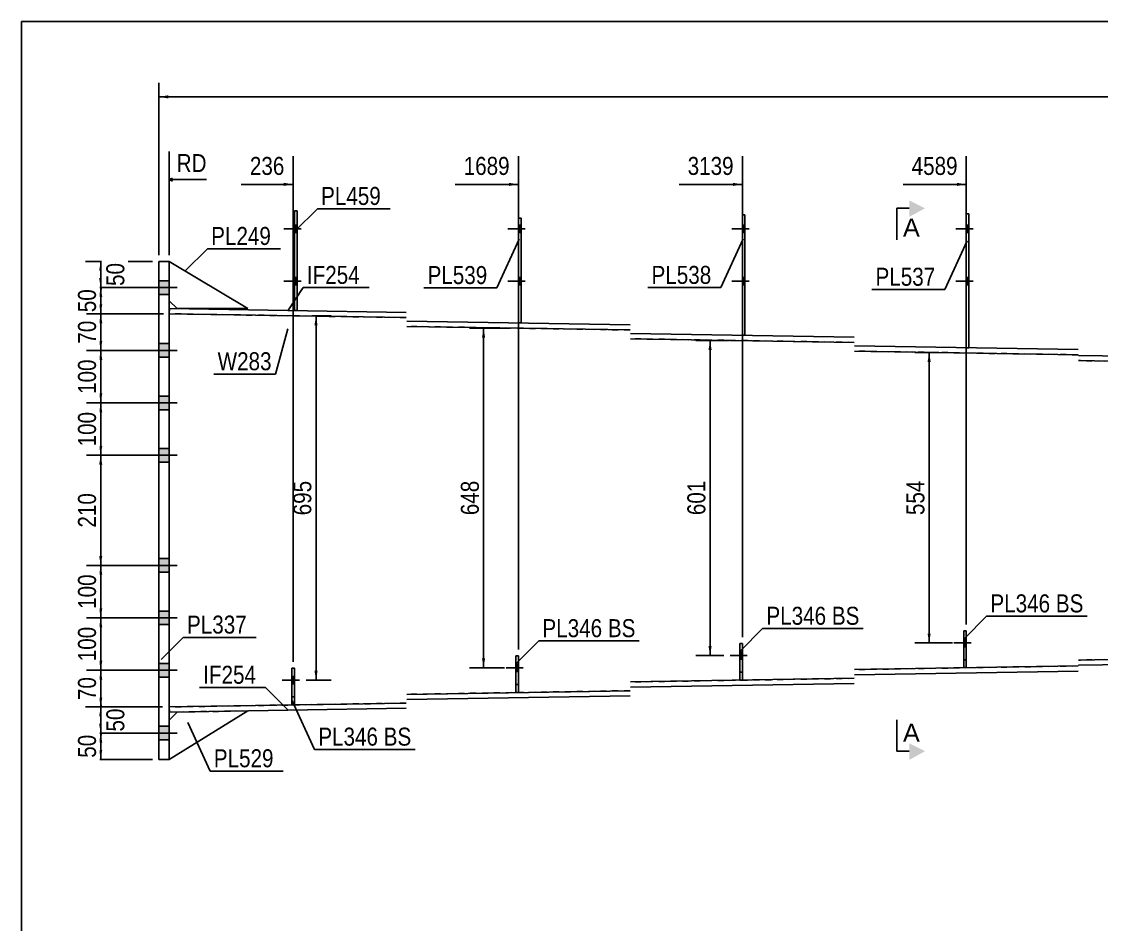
# Model space of a CAD drawing. Header units: millimetres. Extents: x -276 to 137, y -175 to 112.
# Drawn here: x -273.1 to -101.4, y -31.1 to 112.4 of the extents above; entities that cross this region are included whole.
import ezdxf

# ---------------------------------------------------------------- set-up
doc = ezdxf.new("R2010")
doc.units = ezdxf.units.MM
doc.linetypes.add('DXK_LINE_DOT1', pattern=[1.8814, 0.9407, -0.9407])
doc.linetypes.add('DXK_LINE_DOT2', pattern=[3.9198, 1.9599, -1.9599])
doc.styles.add('Arial', font='ARIAL.TTF', dxfattribs={"height": 0.2})
doc.styles.add('Arial Narrow', font='ARIALN.TTF', dxfattribs={"height": 0.2})

# ---------------------------------------------------------------- blocks, each defined once
blk = doc.blocks.new('Unknown-622170523-1210')
at = {"color": 5, "linetype": 'Continuous'}
for p, q in [((136.94, 112.43), (-273.06, 112.43)), ((-273.06, 112.43), (-273.06, -174.57))]:
    blk.add_line(p, q, dxfattribs=at)
blk = doc.blocks.new('Bolt-622170523-15093 - 1453')
at = {"color": 3, "linetype": 'DXK_LINE_DOT2'}
for p, q in [((-228.91, 7.74), (-231.66, 7.74)), ((-229.7, 8.33), (-230.11, 8.33)), ((-229.7, 7.16), (-230.11, 7.16))]:
    blk.add_line(p, q, dxfattribs=at)
blk = doc.blocks.new('Part-622170523-9414 - 1453')
at = {"color": 2, "linetype": 'Continuous'}
for p, q in [((-88.38, 11.2), (-105.05, 10.93)), ((-88.37, 10.37), (-105.05, 10.1)), ((-88.37, 10.37), (-88.38, 11.2)), ((-105.15, 10), (-140.65, 9.42)), ((-105.15, 9.16), (-140.65, 8.59)), ((-140.75, 8.03), (-176.25, 7.45)), ((-140.75, 7.2), (-176.25, 6.62)), ((-176.35, 6.06), (-211.85, 5.48)), ((-176.35, 5.23), (-211.85, 4.65)), ((-211.95, 4.09), (-249.58, 3.48)), ((-249.58, 3.48), (-249.57, 2.65)), ((-211.95, 3.26), (-249.57, 2.65))]:
    blk.add_line(p, q, dxfattribs=at)
blk = doc.blocks.new('Part-622170523-9454 - 1453')
at = {"color": 2, "linetype": 'Continuous'}
for p, q in [((-229.7, 82.33), (-229.7, 66.5)), ((-229.28, 82.33), (-229.7, 82.33)), ((-229.28, 82.33), (-229.28, 66.5)), ((-229.7, 66.5), (-229.28, 66.5))]:
    blk.add_line(p, q, dxfattribs=at)
blk = doc.blocks.new('Bolt-622170523-15087 - 1453')
at = {"color": 3, "linetype": 'DXK_LINE_DOT2'}
for p, q in [((-122.9, 14.23), (-123.31, 14.23)), ((-122.11, 13.65), (-124.86, 13.65)), ((-122.9, 13.06), (-123.31, 13.06))]:
    blk.add_line(p, q, dxfattribs=at)
blk = doc.blocks.new('Part-622170523-9420 - 1453')
at = {"color": 2, "linetype": 'Continuous'}
for p, q in [((-251.25, 74.31), (-249.58, 74.31)), ((-251.25, 74.31), (-251.25, -4.85)), ((-249.58, 74.31), (-249.58, -4.85)), ((-249.58, -4.85), (-251.25, -4.85))]:
    blk.add_line(p, q, dxfattribs=at)
blk = doc.blocks.new('Part-622170523-9423 - 1453')
at = {"color": 2, "linetype": 'Continuous'}
for p, q in [((-249.58, 74.31), (-237.08, 66.81)), ((-248.33, 66.81), (-249.58, 68.06)), ((-237.08, 66.81), (-248.33, 66.81))]:
    blk.add_line(p, q, dxfattribs=at)
at = {"color": 7, "linetype": 'DXK_LINE_DOT1'}
blk.add_line((-249.58, 68.06), (-249.58, 74.31), dxfattribs=at)
blk = doc.blocks.new('Part-622170523-9425 - 1453')
at = {"color": 2, "linetype": 'Continuous'}
for p, q in [((-237.08, 2.85), (-249.58, -4.85)), ((-249.58, 1.4), (-248.33, 2.67))]:
    blk.add_line(p, q, dxfattribs=at)
at = {"color": 7, "linetype": 'DXK_LINE_DOT1'}
for p, q in [((-248.33, 2.67), (-237.08, 2.85)), ((-249.58, -4.85), (-249.58, 1.4))]:
    blk.add_line(p, q, dxfattribs=at)
blk = doc.blocks.new('Part-622170523-9482 - 1453')
at = {"color": 7, "linetype": 'DXK_LINE_DOT1'}
for p, q in [((-211.95, 65.37), (-249.58, 65.98)), ((-249.58, 65.98), (-249.58, 3.48)), ((-176.35, 63.4), (-211.85, 63.98)), ((-140.75, 61.43), (-176.25, 62.01)), ((-105.15, 59.46), (-140.65, 60.04)), ((-63.38, 57.85), (-105.05, 58.53)), ((-63.38, 11.61), (-105.05, 10.93)), ((-105.15, 10), (-140.65, 9.42)), ((-140.75, 8.03), (-176.25, 7.45)), ((-176.35, 6.06), (-211.85, 5.48)), ((-211.95, 4.09), (-249.58, 3.48))]:
    blk.add_line(p, q, dxfattribs=at)
blk = doc.blocks.new('Part-622170523-9433 - 1453')
at = {"color": 2, "linetype": 'Continuous'}
for p, q in [((-122.48, 81.84), (-122.9, 81.84)), ((-122.9, 81.84), (-122.9, 60.59)), ((-122.48, 60.59), (-122.48, 81.84)), ((-122.9, 60.59), (-122.48, 60.59))]:
    blk.add_line(p, q, dxfattribs=at)
blk = doc.blocks.new('Bolt-622170523-15102 - 1453')
at = {"linetype": 'Continuous'}
blk.add_hatch(color=3, dxfattribs=at).paths.add_polyline_path([(-194.1, 9.13), (-194.1, 10.29), (-194.51, 10.29), (-194.51, 9.13)])
at = {"color": 3, "linetype": 'Continuous'}
for p, q in [((-193.31, 9.71), (-196.06, 9.71)), ((-194.1, 10.29), (-194.51, 10.29)), ((-194.1, 9.13), (-194.51, 9.13))]:
    blk.add_line(p, q, dxfattribs=at)
blk = doc.blocks.new('Part-622170523-15038 - 1453')
at = {"color": 2, "linetype": 'Continuous'}
for p, q in [((-123.31, 9.73), (-123.31, 15.56)), ((-123.31, 15.56), (-122.9, 15.56)), ((-122.9, 15.56), (-122.9, 9.73)), ((-122.9, 9.73), (-123.31, 9.73))]:
    blk.add_line(p, q, dxfattribs=at)
blk = doc.blocks.new('Part-622170523-9440 - 1453')
at = {"color": 2, "linetype": 'Continuous'}
for p, q in [((-158.08, 81.73), (-158.5, 81.73)), ((-158.5, 81.73), (-158.5, 62.56)), ((-158.08, 62.56), (-158.08, 81.73)), ((-158.5, 62.56), (-158.08, 62.56))]:
    blk.add_line(p, q, dxfattribs=at)
blk = doc.blocks.new('Part-622170523-15053 - 1453')
at = {"color": 7, "linetype": 'DXK_LINE_DOT1'}
for p, q in [((-158.91, 7.76), (-158.91, 13.59)), ((-158.91, 13.59), (-158.5, 13.59)), ((-158.5, 13.59), (-158.5, 7.76)), ((-158.91, 9.01), (-158.5, 9.01)), ((-158.5, 7.76), (-158.91, 7.76))]:
    blk.add_line(p, q, dxfattribs=at)
blk = doc.blocks.new('Part-622170523-9447 - 1453')
at = {"color": 2, "linetype": 'Continuous'}
for p, q in [((-194.1, 81.2), (-194.1, 64.53)), ((-193.68, 81.2), (-194.1, 81.2)), ((-193.68, 81.2), (-193.68, 64.53)), ((-194.1, 64.53), (-193.68, 64.53))]:
    blk.add_line(p, q, dxfattribs=at)
blk = doc.blocks.new('Bolt-622170523-15066 - 1453')
at = {"linetype": 'Continuous'}
for points in [[(-122.48, 78.9), (-122.48, 80.06), (-122.9, 80.06), (-122.9, 78.9)], [(-122.48, 78.9), (-122.48, 80.06), (-122.9, 80.06), (-122.9, 78.9)], [(-122.48, 70.56), (-122.48, 71.73), (-122.9, 71.73), (-122.9, 70.56)], [(-122.48, 70.56), (-122.48, 71.73), (-122.9, 71.73), (-122.9, 70.56)]]:
    blk.add_hatch(color=3, dxfattribs=at).paths.add_polyline_path(points)
at = {"color": 3, "linetype": 'Continuous'}
for p, q in [((-121.81, 79.48), (-124.56, 79.48)), ((-121.81, 79.48), (-124.56, 79.48)), ((-122.48, 80.06), (-122.9, 80.06)), ((-122.48, 80.06), (-122.9, 80.06)), ((-122.48, 78.9), (-122.9, 78.9)), ((-122.48, 78.9), (-122.9, 78.9)), ((-121.81, 71.15), (-124.56, 71.15)), ((-121.81, 71.15), (-124.56, 71.15)), ((-122.48, 71.73), (-122.9, 71.73)), ((-122.48, 71.73), (-122.9, 71.73)), ((-122.48, 70.56), (-122.9, 70.56)), ((-122.48, 70.56), (-122.9, 70.56))]:
    blk.add_line(p, q, dxfattribs=at)
blk = doc.blocks.new('Bolt-622170523-9487 - 1453')
at = {"linetype": 'Continuous'}
for points in [[(-251.25, 71.23), (-251.25, 69.06), (-249.58, 69.06), (-249.58, 71.23)], [(-251.25, 71.23), (-251.25, 69.06), (-249.58, 69.06), (-249.58, 71.23)], [(-251.25, 61.23), (-251.25, 59.06), (-249.58, 59.06), (-249.58, 61.23)], [(-251.25, 61.23), (-251.25, 59.06), (-249.58, 59.06), (-249.58, 61.23)], [(-251.25, 52.9), (-251.25, 50.73), (-249.58, 50.73), (-249.58, 52.9)], [(-251.25, 52.9), (-251.25, 50.73), (-249.58, 50.73), (-249.58, 52.9)], [(-251.25, 44.56), (-251.25, 42.4), (-249.58, 42.4), (-249.58, 44.56)], [(-251.25, 44.56), (-251.25, 42.4), (-249.58, 42.4), (-249.58, 44.56)], [(-251.25, 27.06), (-251.25, 24.9), (-249.58, 24.9), (-249.58, 27.06)], [(-251.25, 27.06), (-251.25, 24.9), (-249.58, 24.9), (-249.58, 27.06)], [(-251.25, 18.73), (-251.25, 16.56), (-249.58, 16.56), (-249.58, 18.73)], [(-251.25, 18.73), (-251.25, 16.56), (-249.58, 16.56), (-249.58, 18.73)], [(-251.25, 10.4), (-251.25, 8.23), (-249.58, 8.23), (-249.58, 10.4)], [(-251.25, 10.4), (-251.25, 8.23), (-249.58, 8.23), (-249.58, 10.4)], [(-251.25, 0.4), (-251.25, -1.77), (-249.58, -1.77), (-249.58, 0.4)], [(-251.25, 0.4), (-251.25, -1.77), (-249.58, -1.77), (-249.58, 0.4)]]:
    blk.add_hatch(color=3, dxfattribs=at).paths.add_polyline_path(points)
at = {"color": 3, "linetype": 'Continuous'}
for p, q in [((-249.58, 71.23), (-251.25, 71.23)), ((-249.58, 71.23), (-251.25, 71.23)), ((-248.33, 70.15), (-255.83, 70.15)), ((-248.33, 70.15), (-255.83, 70.15)), ((-249.58, 69.06), (-251.25, 69.06)), ((-249.58, 69.06), (-251.25, 69.06)), ((-248.33, 60.15), (-255.83, 60.15)), ((-248.33, 60.15), (-255.83, 60.15)), ((-249.58, 61.23), (-251.25, 61.23)), ((-249.58, 61.23), (-251.25, 61.23)), ((-249.58, 59.06), (-251.25, 59.06)), ((-249.58, 59.06), (-251.25, 59.06)), ((-248.33, 51.81), (-255.83, 51.81)), ((-248.33, 51.81), (-255.83, 51.81)), ((-249.58, 52.9), (-251.25, 52.9)), ((-249.58, 52.9), (-251.25, 52.9)), ((-249.58, 50.73), (-251.25, 50.73)), ((-249.58, 50.73), (-251.25, 50.73)), ((-248.33, 43.48), (-255.83, 43.48)), ((-248.33, 43.48), (-255.83, 43.48)), ((-249.58, 44.56), (-251.25, 44.56)), ((-249.58, 44.56), (-251.25, 44.56)), ((-249.58, 42.4), (-251.25, 42.4)), ((-249.58, 42.4), (-251.25, 42.4)), ((-248.33, 25.98), (-255.83, 25.98)), ((-248.33, 25.98), (-255.83, 25.98)), ((-249.58, 27.06), (-251.25, 27.06)), ((-249.58, 27.06), (-251.25, 27.06)), ((-249.58, 24.9), (-251.25, 24.9)), ((-249.58, 24.9), (-251.25, 24.9)), ((-248.33, 17.65), (-255.83, 17.65)), ((-248.33, 17.65), (-255.83, 17.65)), ((-249.58, 18.73), (-251.25, 18.73)), ((-249.58, 18.73), (-251.25, 18.73)), ((-249.58, 16.56), (-251.25, 16.56)), ((-249.58, 16.56), (-251.25, 16.56)), ((-249.58, 10.4), (-251.25, 10.4)), ((-249.58, 10.4), (-251.25, 10.4)), ((-248.33, 9.31), (-255.83, 9.31)), ((-248.33, 9.31), (-255.83, 9.31)), ((-249.58, 8.23), (-251.25, 8.23)), ((-249.58, 8.23), (-251.25, 8.23)), ((-249.58, 0.4), (-251.25, 0.4)), ((-249.58, 0.4), (-251.25, 0.4)), ((-248.33, -0.69), (-255.83, -0.69)), ((-248.33, -0.69), (-255.83, -0.69)), ((-249.58, -1.77), (-251.25, -1.77)), ((-249.58, -1.77), (-251.25, -1.77))]:
    blk.add_line(p, q, dxfattribs=at)
blk = doc.blocks.new('Part-622170523-15047 - 1453')
at = {"color": 7, "linetype": 'DXK_LINE_DOT1'}
for p, q in [((-194.51, 5.79), (-194.51, 11.63)), ((-194.51, 11.63), (-194.1, 11.63)), ((-194.1, 11.63), (-194.1, 5.79)), ((-194.51, 7.04), (-194.1, 7.04)), ((-194.1, 5.79), (-194.51, 5.79))]:
    blk.add_line(p, q, dxfattribs=at)
blk = doc.blocks.new('Bolt-622170523-9510 - 1453')
at = {"linetype": 'Continuous'}
for points in [[(-193.68, 78.9), (-193.68, 80.06), (-194.1, 80.06), (-194.1, 78.9)], [(-193.68, 78.9), (-193.68, 80.06), (-194.1, 80.06), (-194.1, 78.9)], [(-193.68, 70.56), (-193.68, 71.73), (-194.1, 71.73), (-194.1, 70.56)], [(-193.68, 70.56), (-193.68, 71.73), (-194.1, 71.73), (-194.1, 70.56)]]:
    blk.add_hatch(color=3, dxfattribs=at).paths.add_polyline_path(points)
at = {"color": 3, "linetype": 'Continuous'}
for p, q in [((-193.01, 79.48), (-195.76, 79.48)), ((-193.01, 79.48), (-195.76, 79.48)), ((-193.68, 80.06), (-194.1, 80.06)), ((-193.68, 80.06), (-194.1, 80.06)), ((-193.68, 78.9), (-194.1, 78.9)), ((-193.68, 78.9), (-194.1, 78.9)), ((-193.01, 71.15), (-195.76, 71.15)), ((-193.01, 71.15), (-195.76, 71.15)), ((-193.68, 71.73), (-194.1, 71.73)), ((-193.68, 71.73), (-194.1, 71.73)), ((-193.68, 70.56), (-194.1, 70.56)), ((-193.68, 70.56), (-194.1, 70.56))]:
    blk.add_line(p, q, dxfattribs=at)
blk = doc.blocks.new('Bolt-622170523-9517 - 1453')
at = {"linetype": 'Continuous'}
for points in [[(-229.28, 78.9), (-229.28, 80.06), (-229.7, 80.06), (-229.7, 78.9)], [(-229.28, 78.9), (-229.28, 80.06), (-229.7, 80.06), (-229.7, 78.9)], [(-229.28, 70.56), (-229.28, 71.73), (-229.7, 71.73), (-229.7, 70.56)], [(-229.28, 70.56), (-229.28, 71.73), (-229.7, 71.73), (-229.7, 70.56)]]:
    blk.add_hatch(color=3, dxfattribs=at).paths.add_polyline_path(points)
at = {"color": 3, "linetype": 'Continuous'}
for p, q in [((-228.61, 79.48), (-231.36, 79.48)), ((-228.61, 79.48), (-231.36, 79.48)), ((-229.28, 80.06), (-229.7, 80.06)), ((-229.28, 80.06), (-229.7, 80.06)), ((-229.28, 78.9), (-229.7, 78.9)), ((-229.28, 78.9), (-229.7, 78.9)), ((-228.61, 71.15), (-231.36, 71.15)), ((-228.61, 71.15), (-231.36, 71.15)), ((-229.28, 71.73), (-229.7, 71.73)), ((-229.28, 71.73), (-229.7, 71.73)), ((-229.28, 70.56), (-229.7, 70.56)), ((-229.28, 70.56), (-229.7, 70.56))]:
    blk.add_line(p, q, dxfattribs=at)
blk = doc.blocks.new('Bolt-622170523-15096 - 1453')
at = {"linetype": 'Continuous'}
blk.add_hatch(color=3, dxfattribs=at).paths.add_polyline_path([(-229.7, 7.16), (-229.7, 8.33), (-230.11, 8.33), (-230.11, 7.16)])
at = {"color": 3, "linetype": 'Continuous'}
for p, q in [((-228.91, 7.74), (-231.66, 7.74)), ((-229.7, 8.33), (-230.11, 8.33)), ((-229.7, 7.16), (-230.11, 7.16))]:
    blk.add_line(p, q, dxfattribs=at)
blk = doc.blocks.new('Part-622170523-15014 - 1453')
at = {"color": 2, "linetype": 'Continuous'}
for p, q in [((-249.57, 66.81), (-249.58, 65.98)), ((-211.95, 65.37), (-249.58, 65.98)), ((-211.95, 66.2), (-249.57, 66.81)), ((-176.35, 64.23), (-211.85, 64.81)), ((-176.35, 63.4), (-211.85, 63.98)), ((-140.75, 62.26), (-176.25, 62.84)), ((-140.75, 61.43), (-176.25, 62.01)), ((-105.15, 60.3), (-140.65, 60.87)), ((-105.15, 59.46), (-140.65, 60.04)), ((-88.37, 59.09), (-105.05, 59.36)), ((-88.38, 58.26), (-105.05, 58.53)), ((-88.38, 58.26), (-88.37, 59.09))]:
    blk.add_line(p, q, dxfattribs=at)
blk = doc.blocks.new('Bolt-622170523-15090 - 1453')
at = {"linetype": 'Continuous'}
blk.add_hatch(color=3, dxfattribs=at).paths.add_polyline_path([(-122.9, 13.06), (-122.9, 14.23), (-123.31, 14.23), (-123.31, 13.06)])
at = {"color": 3, "linetype": 'Continuous'}
for p, q in [((-122.9, 14.23), (-123.31, 14.23)), ((-122.11, 13.65), (-124.86, 13.65)), ((-122.9, 13.06), (-123.31, 13.06))]:
    blk.add_line(p, q, dxfattribs=at)
blk = doc.blocks.new('Bolt-622170523-15099 - 1453')
at = {"color": 3, "linetype": 'DXK_LINE_DOT2'}
for p, q in [((-193.31, 9.71), (-196.06, 9.71)), ((-194.1, 10.29), (-194.51, 10.29)), ((-194.1, 9.13), (-194.51, 9.13))]:
    blk.add_line(p, q, dxfattribs=at)
blk = doc.blocks.new('Part-622170523-15035 - 1453')
at = {"color": 7, "linetype": 'DXK_LINE_DOT1'}
for p, q in [((-123.31, 9.73), (-123.31, 15.56)), ((-123.31, 15.56), (-122.9, 15.56)), ((-122.9, 15.56), (-122.9, 9.73)), ((-123.31, 10.98), (-122.9, 10.98)), ((-122.9, 9.73), (-123.31, 9.73))]:
    blk.add_line(p, q, dxfattribs=at)
blk = doc.blocks.new('Part-622170523-15041 - 1453')
at = {"color": 7, "linetype": 'DXK_LINE_DOT1'}
for p, q in [((-230.11, 3.83), (-230.11, 9.66)), ((-230.11, 9.66), (-229.7, 9.66)), ((-229.7, 9.66), (-229.7, 3.83)), ((-230.11, 5.08), (-229.7, 5.08)), ((-229.7, 3.83), (-230.11, 3.83))]:
    blk.add_line(p, q, dxfattribs=at)
blk = doc.blocks.new('Part-622170523-15044 - 1453')
at = {"color": 2, "linetype": 'Continuous'}
for p, q in [((-230.11, 3.83), (-230.11, 9.66)), ((-230.11, 9.66), (-229.7, 9.66)), ((-229.7, 9.66), (-229.7, 3.83)), ((-229.7, 3.83), (-230.11, 3.83))]:
    blk.add_line(p, q, dxfattribs=at)
blk = doc.blocks.new('Part-622170523-15050 - 1453')
at = {"color": 2, "linetype": 'Continuous'}
for p, q in [((-194.51, 5.79), (-194.51, 11.63)), ((-194.51, 11.63), (-194.1, 11.63)), ((-194.1, 11.63), (-194.1, 5.79)), ((-194.1, 5.79), (-194.51, 5.79))]:
    blk.add_line(p, q, dxfattribs=at)
blk = doc.blocks.new('Part-622170523-15056 - 1453')
at = {"color": 2, "linetype": 'Continuous'}
for p, q in [((-158.91, 7.76), (-158.91, 13.59)), ((-158.91, 13.59), (-158.5, 13.59)), ((-158.5, 13.59), (-158.5, 7.76)), ((-158.5, 7.76), (-158.91, 7.76))]:
    blk.add_line(p, q, dxfattribs=at)
blk = doc.blocks.new('Bolt-622170523-15067 - 1453')
at = {"linetype": 'Continuous'}
for points in [[(-158.08, 78.9), (-158.08, 80.06), (-158.5, 80.06), (-158.5, 78.9)], [(-158.08, 78.9), (-158.08, 80.06), (-158.5, 80.06), (-158.5, 78.9)], [(-158.08, 70.56), (-158.08, 71.73), (-158.5, 71.73), (-158.5, 70.56)], [(-158.08, 70.56), (-158.08, 71.73), (-158.5, 71.73), (-158.5, 70.56)]]:
    blk.add_hatch(color=3, dxfattribs=at).paths.add_polyline_path(points)
at = {"color": 3, "linetype": 'Continuous'}
for p, q in [((-157.41, 79.48), (-160.16, 79.48)), ((-157.41, 79.48), (-160.16, 79.48)), ((-158.08, 80.06), (-158.5, 80.06)), ((-158.08, 80.06), (-158.5, 80.06)), ((-158.08, 78.9), (-158.5, 78.9)), ((-158.08, 78.9), (-158.5, 78.9)), ((-157.41, 71.15), (-160.16, 71.15)), ((-157.41, 71.15), (-160.16, 71.15)), ((-158.08, 71.73), (-158.5, 71.73)), ((-158.08, 71.73), (-158.5, 71.73)), ((-158.08, 70.56), (-158.5, 70.56)), ((-158.08, 70.56), (-158.5, 70.56))]:
    blk.add_line(p, q, dxfattribs=at)
blk = doc.blocks.new('Bolt-622170523-15105 - 1453')
at = {"color": 3, "linetype": 'DXK_LINE_DOT2'}
for p, q in [((-158.5, 12.26), (-158.91, 12.26)), ((-157.71, 11.68), (-160.46, 11.68)), ((-158.5, 11.09), (-158.91, 11.09))]:
    blk.add_line(p, q, dxfattribs=at)
blk = doc.blocks.new('Bolt-622170523-15108 - 1453')
at = {"linetype": 'Continuous'}
blk.add_hatch(color=3, dxfattribs=at).paths.add_polyline_path([(-158.5, 11.09), (-158.5, 12.26), (-158.91, 12.26), (-158.91, 11.09)])
at = {"color": 3, "linetype": 'Continuous'}
for p, q in [((-158.5, 12.26), (-158.91, 12.26)), ((-157.71, 11.68), (-160.46, 11.68)), ((-158.5, 11.09), (-158.91, 11.09))]:
    blk.add_line(p, q, dxfattribs=at)
blk = doc.blocks.new('StraightDimension-622170523-23502 - 1453')
at = {"linetype": 'Continuous'}
blk.add_hatch(color=7, dxfattribs=at).paths.add_polyline_path([(-124.4, 86.8), (-122.9, 86.55), (-124.4, 86.3)])
at = {"color": 7, "linetype": 'Continuous'}
for p, q in [((-122.9, 16.56), (-122.9, 91.05)), ((-132.96, 86.55), (-122.9, 86.55))]:
    blk.add_line(p, q, dxfattribs=at)
at = {"color": 0}
blk.add_wipeout([(-123.67, 87.45), (-123.67, 91.65), (-132.19, 91.65), (-132.19, 87.45)], dxfattribs=at)
at = {"color": 3, "style": 'Arial Narrow'}
blk.add_text('4589', height=2.863, dxfattribs=at).set_placement((-131.59, 88.05))
blk = doc.blocks.new('StraightDimension-622170523-20190 - 1453')
at = {"linetype": 'Continuous'}
for points in [[(-260.73, 1.98), (-260.48, 3.48), (-260.23, 1.98)], [(-260.23, 0.81), (-260.48, -0.69), (-260.73, 0.81)]]:
    blk.add_hatch(color=7, dxfattribs=at).paths.add_polyline_path(points)
at = {"color": 7, "linetype": 'Continuous'}
for p, q in [((-250.65, 3.48), (-262.88, 3.48)), ((-260.48, -0.69), (-260.48, 3.48)), ((-250.58, -0.69), (-262.88, -0.69))]:
    blk.add_line(p, q, dxfattribs=at)
at = {"color": 0}
blk.add_wipeout([(-256.13, 3.82), (-260.33, 3.82), (-260.33, -1.03), (-256.13, -1.03)], dxfattribs=at)
at = {"color": 3, "style": 'Arial Narrow'}
blk.add_text('50', height=2.863, rotation=90.0002, dxfattribs=at).set_placement((-256.73, -0.43))
blk = doc.blocks.new('StraightDimension-622170523-20324 - 1453')
at = {"linetype": 'Continuous'}
for points in [[(-129.06, 58.31), (-128.81, 59.81), (-128.56, 58.31)], [(-128.56, 15.15), (-128.81, 13.65), (-129.06, 15.15)]]:
    blk.add_hatch(color=7, dxfattribs=at).paths.add_polyline_path(points)
at = {"color": 7, "linetype": 'Continuous'}
for p, q in [((-127.26, 59.81), (-131.06, 59.81)), ((-128.81, 13.65), (-128.81, 59.81)), ((-125.09, 13.65), (-131.06, 13.65))]:
    blk.add_line(p, q, dxfattribs=at)
at = {"color": 0}
blk.add_wipeout([(-128.96, 40.07), (-133.16, 40.07), (-133.16, 33.38), (-128.96, 33.38)], dxfattribs=at)
at = {"color": 3, "style": 'Arial Narrow'}
blk.add_text('554', height=2.863, rotation=90.0002, dxfattribs=at).set_placement((-129.56, 33.98))
blk = doc.blocks.new('StraightDimension-622170523-20186 - 1453')
at = {"linetype": 'Continuous'}
for points in [[(-260.73, 41.98), (-260.48, 43.48), (-260.23, 41.98)], [(-260.23, 27.48), (-260.48, 25.98), (-260.73, 27.48)]]:
    blk.add_hatch(color=7, dxfattribs=at).paths.add_polyline_path(points)
at = {"color": 7, "linetype": 'Continuous'}
for p, q in [((-250.58, 43.48), (-262.73, 43.48)), ((-260.48, 25.98), (-260.48, 43.48)), ((-250.58, 25.98), (-262.73, 25.98))]:
    blk.add_line(p, q, dxfattribs=at)
at = {"color": 0}
blk.add_wipeout([(-260.63, 38.07), (-264.83, 38.07), (-264.83, 31.39), (-260.63, 31.39)], dxfattribs=at)
at = {"color": 3, "style": 'Arial Narrow'}
blk.add_text('210', height=2.863, rotation=90.0002, dxfattribs=at).set_placement((-261.23, 31.99))
blk = doc.blocks.new('StraightDimension-622170523-20310 - 1453')
at = {"linetype": 'Continuous'}
for points in [[(-199.88, 62.19), (-199.63, 63.69), (-199.38, 62.19)], [(-199.38, 11.21), (-199.63, 9.71), (-199.88, 11.21)]]:
    blk.add_hatch(color=7, dxfattribs=at).paths.add_polyline_path(points)
at = {"color": 7, "linetype": 'Continuous'}
for p, q in [((-195.41, 63.69), (-201.88, 63.69)), ((-199.63, 9.71), (-199.63, 63.69)), ((-196.29, 9.71), (-201.88, 9.71))]:
    blk.add_line(p, q, dxfattribs=at)
at = {"color": 0}
blk.add_wipeout([(-199.78, 40.04), (-203.98, 40.04), (-203.98, 33.36), (-199.78, 33.36)], dxfattribs=at)
at = {"color": 3, "style": 'Arial Narrow'}
blk.add_text('648', height=2.863, rotation=90.0002, dxfattribs=at).set_placement((-200.38, 33.96))
blk = doc.blocks.new('StraightDimension-622170523-20189 - 1453')
at = {"linetype": 'Continuous'}
for points in [[(-260.73, 7.81), (-260.48, 9.31), (-260.23, 7.81)], [(-260.23, 4.98), (-260.48, 3.48), (-260.73, 4.98)]]:
    blk.add_hatch(color=7, dxfattribs=at).paths.add_polyline_path(points)
at = {"color": 7, "linetype": 'Continuous'}
for p, q in [((-250.58, 9.31), (-262.73, 9.31)), ((-260.48, 3.48), (-260.48, 9.31)), ((-250.65, 3.48), (-262.73, 3.48))]:
    blk.add_line(p, q, dxfattribs=at)
at = {"color": 0}
blk.add_wipeout([(-260.63, 8.82), (-264.83, 8.82), (-264.83, 3.97), (-260.63, 3.97)], dxfattribs=at)
at = {"color": 3, "style": 'Arial Narrow'}
blk.add_text('70', height=2.863, rotation=90.0002, dxfattribs=at).set_placement((-261.23, 4.57))
blk = doc.blocks.new('StraightDimension-622170523-20181 - 1453')
at = {"linetype": 'Continuous'}
for points in [[(-260.73, 72.81), (-260.48, 74.31), (-260.23, 72.81)], [(-260.23, 71.65), (-260.48, 70.15), (-260.73, 71.65)]]:
    blk.add_hatch(color=7, dxfattribs=at).paths.add_polyline_path(points)
at = {"color": 7, "linetype": 'Continuous'}
for p, q in [((-252.25, 74.31), (-262.88, 74.31)), ((-260.48, 70.15), (-260.48, 74.31)), ((-250.49, 70.15), (-262.88, 70.15))]:
    blk.add_line(p, q, dxfattribs=at)
at = {"color": 0}
blk.add_wipeout([(-256.13, 74.66), (-260.33, 74.66), (-260.33, 69.8), (-256.13, 69.8)], dxfattribs=at)
at = {"color": 3, "style": 'Arial Narrow'}
blk.add_text('50', height=2.863, rotation=90.0002, dxfattribs=at).set_placement((-256.73, 70.4))
blk = doc.blocks.new('StraightDimension-622170523-20182 - 1453')
at = {"linetype": 'Continuous'}
for points in [[(-260.73, 68.65), (-260.48, 70.15), (-260.23, 68.65)], [(-260.23, 67.48), (-260.48, 65.98), (-260.73, 67.48)]]:
    blk.add_hatch(color=7, dxfattribs=at).paths.add_polyline_path(points)
at = {"color": 7, "linetype": 'Continuous'}
for p, q in [((-250.49, 70.15), (-262.73, 70.15)), ((-260.48, 65.98), (-260.48, 70.15)), ((-250.49, 65.98), (-262.73, 65.98))]:
    blk.add_line(p, q, dxfattribs=at)
at = {"color": 0}
blk.add_wipeout([(-260.63, 70.49), (-264.83, 70.49), (-264.83, 65.63), (-260.63, 65.63)], dxfattribs=at)
at = {"color": 3, "style": 'Arial Narrow'}
blk.add_text('50', height=2.863, rotation=90.0002, dxfattribs=at).set_placement((-261.23, 66.23))
blk = doc.blocks.new('StraightDimension-622170523-20183 - 1453')
at = {"linetype": 'Continuous'}
for points in [[(-260.73, 64.48), (-260.48, 65.98), (-260.23, 64.48)], [(-260.23, 61.65), (-260.48, 60.15), (-260.73, 61.65)]]:
    blk.add_hatch(color=7, dxfattribs=at).paths.add_polyline_path(points)
at = {"color": 7, "linetype": 'Continuous'}
for p, q in [((-250.49, 65.98), (-262.73, 65.98)), ((-260.48, 60.15), (-260.48, 65.98)), ((-250.58, 60.15), (-262.73, 60.15))]:
    blk.add_line(p, q, dxfattribs=at)
at = {"color": 0}
blk.add_wipeout([(-260.63, 65.49), (-264.83, 65.49), (-264.83, 60.63), (-260.63, 60.63)], dxfattribs=at)
at = {"color": 3, "style": 'Arial Narrow'}
blk.add_text('70', height=2.863, rotation=90.0002, dxfattribs=at).set_placement((-261.23, 61.23))
blk = doc.blocks.new('StraightDimension-622170523-20184 - 1453')
at = {"linetype": 'Continuous'}
for points in [[(-260.73, 58.65), (-260.48, 60.15), (-260.23, 58.65)], [(-260.23, 53.31), (-260.48, 51.81), (-260.73, 53.31)]]:
    blk.add_hatch(color=7, dxfattribs=at).paths.add_polyline_path(points)
at = {"color": 7, "linetype": 'Continuous'}
for p, q in [((-250.58, 60.15), (-262.73, 60.15)), ((-260.48, 51.81), (-260.48, 60.15)), ((-250.58, 51.81), (-262.73, 51.81))]:
    blk.add_line(p, q, dxfattribs=at)
at = {"color": 0}
blk.add_wipeout([(-260.63, 59.32), (-264.83, 59.32), (-264.83, 52.64), (-260.63, 52.64)], dxfattribs=at)
at = {"color": 3, "style": 'Arial Narrow'}
blk.add_text('100', height=2.863, rotation=90.0002, dxfattribs=at).set_placement((-261.23, 53.24))
blk = doc.blocks.new('StraightDimension-622170523-20185 - 1453')
at = {"linetype": 'Continuous'}
for points in [[(-260.73, 50.31), (-260.48, 51.81), (-260.23, 50.31)], [(-260.23, 44.98), (-260.48, 43.48), (-260.73, 44.98)]]:
    blk.add_hatch(color=7, dxfattribs=at).paths.add_polyline_path(points)
at = {"color": 7, "linetype": 'Continuous'}
for p, q in [((-250.58, 51.81), (-262.73, 51.81)), ((-260.48, 43.48), (-260.48, 51.81)), ((-250.58, 43.48), (-262.73, 43.48))]:
    blk.add_line(p, q, dxfattribs=at)
at = {"color": 0}
blk.add_wipeout([(-260.63, 50.99), (-264.83, 50.99), (-264.83, 44.3), (-260.63, 44.3)], dxfattribs=at)
at = {"color": 3, "style": 'Arial Narrow'}
blk.add_text('100', height=2.863, rotation=90.0002, dxfattribs=at).set_placement((-261.23, 44.9))
blk = doc.blocks.new('StraightDimension-622170523-20187 - 1453')
at = {"linetype": 'Continuous'}
for points in [[(-260.73, 24.48), (-260.48, 25.98), (-260.23, 24.48)], [(-260.23, 19.15), (-260.48, 17.65), (-260.73, 19.15)]]:
    blk.add_hatch(color=7, dxfattribs=at).paths.add_polyline_path(points)
at = {"color": 7, "linetype": 'Continuous'}
for p, q in [((-250.58, 25.98), (-262.73, 25.98)), ((-260.48, 17.65), (-260.48, 25.98)), ((-250.58, 17.65), (-262.73, 17.65))]:
    blk.add_line(p, q, dxfattribs=at)
at = {"color": 0}
blk.add_wipeout([(-260.63, 25.16), (-264.83, 25.16), (-264.83, 18.47), (-260.63, 18.47)], dxfattribs=at)
at = {"color": 3, "style": 'Arial Narrow'}
blk.add_text('100', height=2.863, rotation=90.0002, dxfattribs=at).set_placement((-261.23, 19.07))
blk = doc.blocks.new('StraightDimension-622170523-20188 - 1453')
at = {"linetype": 'Continuous'}
for points in [[(-260.73, 16.15), (-260.48, 17.65), (-260.23, 16.15)], [(-260.23, 10.81), (-260.48, 9.31), (-260.73, 10.81)]]:
    blk.add_hatch(color=7, dxfattribs=at).paths.add_polyline_path(points)
at = {"color": 7, "linetype": 'Continuous'}
for p, q in [((-250.58, 17.65), (-262.73, 17.65)), ((-260.48, 9.31), (-260.48, 17.65)), ((-250.58, 9.31), (-262.73, 9.31))]:
    blk.add_line(p, q, dxfattribs=at)
at = {"color": 0}
blk.add_wipeout([(-260.63, 16.82), (-264.83, 16.82), (-264.83, 10.14), (-260.63, 10.14)], dxfattribs=at)
at = {"color": 3, "style": 'Arial Narrow'}
blk.add_text('100', height=2.863, rotation=90.0002, dxfattribs=at).set_placement((-261.23, 10.74))
blk = doc.blocks.new('StraightDimension-622170523-20191 - 1453')
at = {"linetype": 'Continuous'}
for points in [[(-260.73, -2.19), (-260.48, -0.69), (-260.23, -2.19)], [(-260.23, -3.35), (-260.48, -4.85), (-260.73, -3.35)]]:
    blk.add_hatch(color=7, dxfattribs=at).paths.add_polyline_path(points)
at = {"color": 7, "linetype": 'Continuous'}
for p, q in [((-250.58, -0.69), (-262.73, -0.69)), ((-260.48, -4.85), (-260.48, -0.69)), ((-252.25, -4.85), (-262.73, -4.85))]:
    blk.add_line(p, q, dxfattribs=at)
at = {"color": 0}
blk.add_wipeout([(-260.63, -0.34), (-264.83, -0.34), (-264.83, -5.2), (-260.63, -5.2)], dxfattribs=at)
at = {"color": 3, "style": 'Arial Narrow'}
blk.add_text('50', height=2.863, rotation=90.0002, dxfattribs=at).set_placement((-261.23, -4.6))
blk = doc.blocks.new('StraightDimension-622170523-20300 - 1453')
at = {"linetype": 'Continuous'}
for points in [[(-226.51, 64.13), (-226.26, 65.63), (-226.01, 64.13)], [(-226.01, 9.24), (-226.26, 7.74), (-226.51, 9.24)]]:
    blk.add_hatch(color=7, dxfattribs=at).paths.add_polyline_path(points)
at = {"color": 7, "linetype": 'Continuous'}
for p, q in [((-226.86, 65.63), (-223.86, 65.63)), ((-226.26, 7.74), (-226.26, 65.63)), ((-227.8, 7.74), (-223.86, 7.74))]:
    blk.add_line(p, q, dxfattribs=at)
at = {"color": 0}
blk.add_wipeout([(-226.41, 40.03), (-230.61, 40.03), (-230.61, 33.34), (-226.41, 33.34)], dxfattribs=at)
at = {"color": 3, "style": 'Arial Narrow'}
blk.add_text('695', height=2.863, rotation=90.0002, dxfattribs=at).set_placement((-227.01, 33.94))
blk = doc.blocks.new('StraightDimension-622170523-20320 - 1453')
at = {"linetype": 'Continuous'}
for points in [[(-163.88, 60.24), (-163.63, 61.74), (-163.38, 60.24)], [(-163.38, 13.18), (-163.63, 11.68), (-163.88, 13.18)]]:
    blk.add_hatch(color=7, dxfattribs=at).paths.add_polyline_path(points)
at = {"color": 7, "linetype": 'Continuous'}
for p, q in [((-160.64, 61.74), (-165.88, 61.74)), ((-163.63, 11.68), (-163.63, 61.74)), ((-161.46, 11.68), (-165.88, 11.68))]:
    blk.add_line(p, q, dxfattribs=at)
at = {"color": 0}
blk.add_wipeout([(-163.78, 40.05), (-167.98, 40.05), (-167.98, 33.37), (-163.78, 33.37)], dxfattribs=at)
at = {"color": 3, "style": 'Arial Narrow'}
blk.add_text('601', height=2.863, rotation=90.0002, dxfattribs=at).set_placement((-164.38, 33.97))
blk = doc.blocks.new('StraightDimension-622170523-23503 - 1453')
at = {"linetype": 'Continuous'}
blk.add_hatch(color=7, dxfattribs=at).paths.add_polyline_path([(-160, 86.8), (-158.5, 86.55), (-160, 86.3)])
at = {"color": 7, "linetype": 'Continuous'}
for p, q in [((-158.5, 14.59), (-158.5, 91.05)), ((-168.56, 86.55), (-158.5, 86.55))]:
    blk.add_line(p, q, dxfattribs=at)
at = {"color": 0}
blk.add_wipeout([(-159.27, 87.45), (-159.27, 91.65), (-167.79, 91.65), (-167.79, 87.45)], dxfattribs=at)
at = {"color": 3, "style": 'Arial Narrow'}
blk.add_text('3139', height=2.863, dxfattribs=at).set_placement((-167.19, 88.05))
blk = doc.blocks.new('StraightDimension-622170523-23504 - 1453')
at = {"linetype": 'Continuous'}
blk.add_hatch(color=7, dxfattribs=at).paths.add_polyline_path([(-195.6, 86.8), (-194.1, 86.55), (-195.6, 86.3)])
at = {"color": 7, "linetype": 'Continuous'}
for p, q in [((-194.1, 12.63), (-194.1, 91.05)), ((-204.16, 86.55), (-194.1, 86.55))]:
    blk.add_line(p, q, dxfattribs=at)
at = {"color": 0}
blk.add_wipeout([(-194.87, 87.45), (-194.87, 91.65), (-203.39, 91.65), (-203.39, 87.45)], dxfattribs=at)
at = {"color": 3, "style": 'Arial Narrow'}
blk.add_text('1689', height=2.863, dxfattribs=at).set_placement((-202.79, 88.05))
blk = doc.blocks.new('StraightDimension-622170523-23505 - 1453')
at = {"linetype": 'Continuous'}
blk.add_hatch(color=7, dxfattribs=at).paths.add_polyline_path([(-231.41, 86.8), (-229.91, 86.55), (-231.41, 86.3)])
at = {"color": 7, "linetype": 'Continuous'}
for p, q in [((-229.91, 10.66), (-229.91, 91.05)), ((-238.14, 86.55), (-229.91, 86.55))]:
    blk.add_line(p, q, dxfattribs=at)
at = {"color": 0, "linetype": 'Continuous'}
blk.add_wipeout([(-243.05, 87.9), (-243.05, 92.1), (-249, 92.1), (-249, 87.9)], dxfattribs=at)
at = {"color": 7, "linetype": 'Continuous'}
for p, q in [((-249.58, 75.31), (-249.58, 91.8)), ((-249.08, 87.55), (-249.58, 87.3)), ((-249.08, 87.05), (-249.58, 87.3)), ((-243.65, 87.3), (-249.58, 87.3))]:
    blk.add_line(p, q, dxfattribs=at)
at = {"color": 3, "linetype": 'Continuous', "style": 'Arial Narrow'}
blk.add_text('RD', height=2.863, dxfattribs=at).set_placement((-248.4, 88.5))
at = {"color": 0}
blk.add_wipeout([(-230.68, 87.45), (-230.68, 91.65), (-237.37, 91.65), (-237.37, 87.45)], dxfattribs=at)
at = {"color": 3, "style": 'Arial Narrow'}
blk.add_text('236', height=2.863, dxfattribs=at).set_placement((-236.77, 88.05))
blk = doc.blocks.new('StraightDimension-622170523-23732 - 1453')
at = {"linetype": 'Continuous'}
blk.add_hatch(color=7, dxfattribs=at).paths.add_polyline_path([(-249.75, 100.21), (-251.25, 100.46), (-249.75, 100.71)])
at = {"color": 7, "linetype": 'Continuous'}
for p, q in [((-251.25, 75.31), (-251.25, 102.71)), ((-251.25, 100.46), (110.52, 100.46))]:
    blk.add_line(p, q, dxfattribs=at)
blk = doc.blocks.new('Mark-622170523-21952 - 1453')
at = {"color": 0}
blk.add_wipeout([(-233.42, 76.92), (-233.42, 79.92), (-242.92, 79.92), (-242.92, 76.92)], dxfattribs=at)
blk.add_wipeout([(-233.42, 76.92), (-233.42, 79.92), (-242.92, 79.92), (-242.92, 76.92)], dxfattribs=at)
at = {"color": 7, "linetype": 'Continuous'}
for p, q in [((-247.06, 72.79), (-243.52, 76.32)), ((-243.52, 76.32), (-231.92, 76.32))]:
    blk.add_line(p, q, dxfattribs=at)
at = {"color": 3, "style": 'Arial Narrow'}
blk.add_text('PL249', height=2.863, dxfattribs=at).set_placement((-242.92, 76.92))
blk = doc.blocks.new('SectionMark-622170523-2688 - 1453')
at = {"color": 7, "linetype": 'Continuous'}
for p, q in [((-133.97, 82.75), (-133.97, 77.75)), ((-133.97, 82.75), (-131.97, 82.75)), ((-133.97, -3.56), (-133.97, 1.44)), ((-133.97, -3.56), (-131.97, -3.56))]:
    blk.add_line(p, q, dxfattribs=at)
at = {"color": 0, "linetype": 'Continuous'}
for points in [[(-130.31, 78.25), (-130.31, 81.25), (-132.97, 81.25), (-132.97, 78.25)], [(-130.31, -2.06), (-130.31, 0.94), (-132.97, 0.94), (-132.97, -2.06)]]:
    blk.add_wipeout(points, dxfattribs=at)
at = {"linetype": 'Continuous'}
for points in [[(-131.97, 84), (-129.47, 82.75), (-131.97, 81.38)], [(-131.97, -2.31), (-129.47, -3.56), (-131.97, -4.94)]]:
    blk.add_hatch(color=7, dxfattribs=at).paths.add_polyline_path(points)
at = {"color": 136, "linetype": 'Continuous', "style": 'Arial'}
for p in [(-132.97, 78.25), (-132.97, -2.06)]:
    blk.add_text('A', height=2.87, dxfattribs=at).set_placement(p)
blk = doc.blocks.new('Mark-622170523-21979 - 1453')
at = {"color": 0}
blk.add_wipeout([(-233.31, 57), (-233.31, 60), (-241.9, 60), (-241.9, 57)], dxfattribs=at)
blk.add_wipeout([(-233.31, 57), (-233.31, 60), (-241.9, 60), (-241.9, 57)], dxfattribs=at)
at = {"color": 7, "linetype": 'Continuous'}
for p in [(-230.75, 63.59), (-242.5, 56.4)]:
    blk.add_line(p, (-232.71, 56.4), dxfattribs=at)
at = {"color": 3, "style": 'Arial Narrow'}
blk.add_text('W283', height=2.863, dxfattribs=at).set_placement((-241.9, 57))
blk = doc.blocks.new('MarkSet-622170523-21855 - 1453')
at = {"color": 0}
for points in [[(-216.4, -2.67), (-216.4, 0.33), (-225.9, 0.33), (-225.9, -2.67)], [(-211.12, -2.67), (-211.12, 0.33), (-215.5, 0.33), (-215.5, -2.67)]]:
    blk.add_wipeout(points, dxfattribs=at)
for points in [[(-216.4, -2.67), (-216.4, 0.33), (-225.9, 0.33), (-225.9, -2.67)], [(-211.12, -2.67), (-211.12, 0.33), (-215.5, 0.33), (-215.5, -2.67)]]:
    blk.add_wipeout(points, dxfattribs=at)
at = {"color": 7, "linetype": 'Continuous'}
for p, q in [((-230.04, 4.47), (-226.5, -3.27)), ((-226.5, -3.27), (-210.52, -3.27))]:
    blk.add_line(p, q, dxfattribs=at)
at = {"color": 3, "style": 'Arial Narrow'}
for s, p in [('PL346', (-225.9, -2.67)), ('BS', (-215.5, -2.67))]:
    blk.add_text(s, height=2.863, dxfattribs=at).set_placement(p)
blk = doc.blocks.new('MarkSet-622170523-21866 - 1453')
at = {"color": 0}
for points in [[(-180.77, 14.57), (-180.77, 17.57), (-190.27, 17.57), (-190.27, 14.57)], [(-175.48, 14.57), (-175.48, 17.57), (-179.87, 17.57), (-179.87, 14.57)]]:
    blk.add_wipeout(points, dxfattribs=at)
for points in [[(-180.77, 14.57), (-180.77, 17.57), (-190.27, 17.57), (-190.27, 14.57)], [(-175.48, 14.57), (-175.48, 17.57), (-179.87, 17.57), (-179.87, 14.57)]]:
    blk.add_wipeout(points, dxfattribs=at)
at = {"color": 7, "linetype": 'Continuous'}
for p, q in [((-194.41, 10.44), (-190.87, 13.97)), ((-190.87, 13.97), (-174.88, 13.97))]:
    blk.add_line(p, q, dxfattribs=at)
at = {"color": 3, "style": 'Arial Narrow'}
for s, p in [('PL346', (-190.27, 14.57)), ('BS', (-179.87, 14.57))]:
    blk.add_text(s, height=2.863, dxfattribs=at).set_placement(p)
blk = doc.blocks.new('MarkSet-622170523-21877 - 1453')
at = {"color": 0}
for points in [[(-145.17, 16.54), (-145.17, 19.54), (-154.67, 19.54), (-154.67, 16.54)], [(-139.88, 16.54), (-139.88, 19.54), (-144.27, 19.54), (-144.27, 16.54)]]:
    blk.add_wipeout(points, dxfattribs=at)
for points in [[(-145.17, 16.54), (-145.17, 19.54), (-154.67, 19.54), (-154.67, 16.54)], [(-139.88, 16.54), (-139.88, 19.54), (-144.27, 19.54), (-144.27, 16.54)]]:
    blk.add_wipeout(points, dxfattribs=at)
at = {"color": 7, "linetype": 'Continuous'}
for p, q in [((-158.81, 12.4), (-155.27, 15.94)), ((-155.27, 15.94), (-139.28, 15.94))]:
    blk.add_line(p, q, dxfattribs=at)
at = {"color": 3, "style": 'Arial Narrow'}
for s, p in [('PL346', (-154.67, 16.54)), ('BS', (-144.27, 16.54))]:
    blk.add_text(s, height=2.863, dxfattribs=at).set_placement(p)
blk = doc.blocks.new('MarkSet-622170523-21888 - 1453')
at = {"color": 0}
for points in [[(-109.57, 18.51), (-109.57, 21.51), (-119.07, 21.51), (-119.07, 18.51)], [(-104.28, 18.51), (-104.28, 21.51), (-108.67, 21.51), (-108.67, 18.51)]]:
    blk.add_wipeout(points, dxfattribs=at)
for points in [[(-109.57, 18.51), (-109.57, 21.51), (-119.07, 21.51), (-119.07, 18.51)], [(-104.28, 18.51), (-104.28, 21.51), (-108.67, 21.51), (-108.67, 18.51)]]:
    blk.add_wipeout(points, dxfattribs=at)
at = {"color": 7, "linetype": 'Continuous'}
for p, q in [((-123.21, 14.37), (-119.67, 17.91)), ((-119.67, 17.91), (-103.68, 17.91))]:
    blk.add_line(p, q, dxfattribs=at)
at = {"color": 3, "style": 'Arial Narrow'}
for s, p in [('PL346', (-119.07, 18.51)), ('BS', (-108.67, 18.51))]:
    blk.add_text(s, height=2.863, dxfattribs=at).set_placement(p)
blk = doc.blocks.new('Mark-622170523-21940 - 1453')
at = {"color": 7, "linetype": 'Continuous'}
blk.add_line((-230.75, 3.02), (-234.28, 6.56), dxfattribs=at)
at = {"color": 0}
blk.add_wipeout([(-235.78, 7.16), (-235.78, 10.16), (-244.19, 10.16), (-244.19, 7.16)], dxfattribs=at)
blk.add_wipeout([(-235.78, 7.16), (-235.78, 10.16), (-244.19, 10.16), (-244.19, 7.16)], dxfattribs=at)
at = {"color": 7, "linetype": 'Continuous'}
blk.add_line((-244.79, 6.56), (-234.28, 6.56), dxfattribs=at)
at = {"color": 3, "style": 'Arial Narrow'}
blk.add_text('IF254', height=2.863, dxfattribs=at).set_placement((-244.19, 7.16))
blk = doc.blocks.new('Mark-622170523-21949 - 1453')
at = {"color": 0}
blk.add_wipeout([(-237.25, 15.14), (-237.25, 18.14), (-246.76, 18.14), (-246.76, 15.14)], dxfattribs=at)
blk.add_wipeout([(-237.25, 15.14), (-237.25, 18.14), (-246.76, 18.14), (-246.76, 15.14)], dxfattribs=at)
at = {"color": 7, "linetype": 'Continuous'}
for p, q in [((-250.89, 11), (-247.36, 14.54)), ((-247.36, 14.54), (-235.75, 14.54))]:
    blk.add_line(p, q, dxfattribs=at)
at = {"color": 3, "style": 'Arial Narrow'}
blk.add_text('PL337', height=2.863, dxfattribs=at).set_placement((-246.76, 15.14))
blk = doc.blocks.new('Mark-622170523-21955 - 1453')
at = {"color": 0}
blk.add_wipeout([(-233, -6.11), (-233, -3.11), (-242.5, -3.11), (-242.5, -6.11)], dxfattribs=at)
blk.add_wipeout([(-233, -6.11), (-233, -3.11), (-242.5, -3.11), (-242.5, -6.11)], dxfattribs=at)
at = {"color": 7, "linetype": 'Continuous'}
for p, q in [((-246.64, 1.03), (-243.1, -6.71)), ((-243.1, -6.71), (-231.5, -6.71))]:
    blk.add_line(p, q, dxfattribs=at)
at = {"color": 3, "style": 'Arial Narrow'}
blk.add_text('PL529', height=2.863, dxfattribs=at).set_placement((-242.5, -6.11))
blk = doc.blocks.new('Mark-622170523-21958 - 1453')
at = {"color": 7, "linetype": 'Continuous'}
blk.add_line((-122.79, 77.57), (-126.33, 69.83), dxfattribs=at)
at = {"color": 0}
blk.add_wipeout([(-127.83, 70.43), (-127.83, 73.43), (-137.33, 73.43), (-137.33, 70.43)], dxfattribs=at)
blk.add_wipeout([(-127.83, 70.43), (-127.83, 73.43), (-137.33, 73.43), (-137.33, 70.43)], dxfattribs=at)
at = {"color": 7, "linetype": 'Continuous'}
blk.add_line((-137.93, 69.83), (-126.33, 69.83), dxfattribs=at)
at = {"color": 3, "style": 'Arial Narrow'}
blk.add_text('PL537', height=2.863, dxfattribs=at).set_placement((-137.33, 70.43))
blk = doc.blocks.new('Mark-622170523-21961 - 1453')
at = {"color": 7, "linetype": 'Continuous'}
blk.add_line((-158.39, 77.87), (-161.93, 70.13), dxfattribs=at)
at = {"color": 0}
blk.add_wipeout([(-163.43, 70.73), (-163.43, 73.73), (-172.93, 73.73), (-172.93, 70.73)], dxfattribs=at)
blk.add_wipeout([(-163.43, 70.73), (-163.43, 73.73), (-172.93, 73.73), (-172.93, 70.73)], dxfattribs=at)
at = {"color": 7, "linetype": 'Continuous'}
blk.add_line((-173.53, 70.13), (-161.93, 70.13), dxfattribs=at)
at = {"color": 3, "style": 'Arial Narrow'}
blk.add_text('PL538', height=2.863, dxfattribs=at).set_placement((-172.93, 70.73))
blk = doc.blocks.new('Mark-622170523-21964 - 1453')
at = {"color": 7, "linetype": 'Continuous'}
blk.add_line((-193.99, 77.84), (-197.53, 70.1), dxfattribs=at)
at = {"color": 0}
blk.add_wipeout([(-199.03, 70.7), (-199.03, 73.7), (-208.53, 73.7), (-208.53, 70.7)], dxfattribs=at)
blk.add_wipeout([(-199.03, 70.7), (-199.03, 73.7), (-208.53, 73.7), (-208.53, 70.7)], dxfattribs=at)
at = {"color": 7, "linetype": 'Continuous'}
blk.add_line((-209.13, 70.1), (-197.53, 70.1), dxfattribs=at)
at = {"color": 3, "style": 'Arial Narrow'}
blk.add_text('PL539', height=2.863, dxfattribs=at).set_placement((-208.53, 70.7))
blk = doc.blocks.new('Mark-622170523-21967 - 1453')
at = {"color": 0}
blk.add_wipeout([(-215.95, 83.28), (-215.95, 86.28), (-225.45, 86.28), (-225.45, 83.28)], dxfattribs=at)
blk.add_wipeout([(-215.95, 83.28), (-215.95, 86.28), (-225.45, 86.28), (-225.45, 83.28)], dxfattribs=at)
at = {"color": 7, "linetype": 'Continuous'}
for p, q in [((-229.59, 79.14), (-226.05, 82.68)), ((-226.05, 82.68), (-214.45, 82.68))]:
    blk.add_line(p, q, dxfattribs=at)
at = {"color": 3, "style": 'Arial Narrow'}
blk.add_text('PL459', height=2.863, dxfattribs=at).set_placement((-225.45, 83.28))
blk = doc.blocks.new('Mark-622170523-21982 - 1453')
at = {"color": 0}
blk.add_wipeout([(-219.31, 70.73), (-219.31, 73.73), (-227.71, 73.73), (-227.71, 70.73)], dxfattribs=at)
blk.add_wipeout([(-219.31, 70.73), (-219.31, 73.73), (-227.71, 73.73), (-227.71, 70.73)], dxfattribs=at)
at = {"color": 7, "linetype": 'Continuous'}
for p, q in [((-230.75, 66.44), (-228.31, 70.13)), ((-228.31, 70.13), (-217.81, 70.13))]:
    blk.add_line(p, q, dxfattribs=at)
at = {"color": 3, "style": 'Arial Narrow'}
blk.add_text('IF254', height=2.863, dxfattribs=at).set_placement((-227.71, 70.73))

msp = doc.modelspace()

# ---------------------------------------------------------------- block references
for name in ['Unknown-622170523-1210', 'Part-622170523-9454 - 1453', 'Part-622170523-9447 - 1453', 'Part-622170523-9440 - 1453', 'Part-622170523-9433 - 1453', 'Bolt-622170523-9517 - 1453', 'Bolt-622170523-9510 - 1453', 'Bolt-622170523-15067 - 1453', 'Bolt-622170523-15066 - 1453', 'Part-622170523-9420 - 1453', 'Part-622170523-9423 - 1453', 'Bolt-622170523-9487 - 1453', 'Part-622170523-15014 - 1453', 'Part-622170523-9482 - 1453', 'Part-622170523-15038 - 1453', 'Part-622170523-15035 - 1453', 'Bolt-622170523-15087 - 1453', 'Bolt-622170523-15090 - 1453', 'Bolt-622170523-15105 - 1453', 'Bolt-622170523-15108 - 1453', 'Part-622170523-15053 - 1453', 'Part-622170523-15056 - 1453', 'Part-622170523-9414 - 1453', 'Part-622170523-15047 - 1453', 'Part-622170523-15050 - 1453', 'Part-622170523-15041 - 1453', 'Part-622170523-15044 - 1453', 'Bolt-622170523-15102 - 1453', 'Bolt-622170523-15099 - 1453', 'Bolt-622170523-15093 - 1453', 'Bolt-622170523-15096 - 1453', 'Part-622170523-9425 - 1453']:
    msp.add_blockref(name, (0, 0))

# ---------------------------------------------------------------- next in the draw order: block references
for name in ['StraightDimension-622170523-23502 - 1453', 'StraightDimension-622170523-20181 - 1453', 'StraightDimension-622170523-20300 - 1453', 'StraightDimension-622170523-20310 - 1453', 'StraightDimension-622170523-20320 - 1453', 'StraightDimension-622170523-20186 - 1453', 'StraightDimension-622170523-20190 - 1453', 'MarkSet-622170523-21855 - 1453', 'Mark-622170523-21955 - 1453']:
    msp.add_blockref(name, (0, 0))

# ---------------------------------------------------------------- next in the draw order: block references
for name in ['StraightDimension-622170523-23505 - 1453', 'StraightDimension-622170523-23504 - 1453', 'StraightDimension-622170523-23503 - 1453', 'StraightDimension-622170523-20182 - 1453', 'StraightDimension-622170523-20324 - 1453', 'StraightDimension-622170523-20187 - 1453', 'MarkSet-622170523-21888 - 1453', 'StraightDimension-622170523-20189 - 1453', 'StraightDimension-622170523-20191 - 1453']:
    msp.add_blockref(name, (0, 0))

# ---------------------------------------------------------------- next in the draw order: block references
for name in ['StraightDimension-622170523-20183 - 1453', 'MarkSet-622170523-21877 - 1453', 'StraightDimension-622170523-20188 - 1453', 'MarkSet-622170523-21866 - 1453', 'Mark-622170523-21940 - 1453']:
    msp.add_blockref(name, (0, 0))

# ---------------------------------------------------------------- next in the draw order: block references
for name in ['StraightDimension-622170523-20184 - 1453', 'Mark-622170523-21949 - 1453']:
    msp.add_blockref(name, (0, 0))

# ---------------------------------------------------------------- next in the draw order: block references
for name in ['StraightDimension-622170523-23732 - 1453', 'StraightDimension-622170523-20185 - 1453']:
    msp.add_blockref(name, (0, 0))

# ---------------------------------------------------------------- next in the draw order: block references
for name in ['Mark-622170523-21967 - 1453', 'SectionMark-622170523-2688 - 1453', 'Mark-622170523-21952 - 1453', 'Mark-622170523-21964 - 1453', 'Mark-622170523-21961 - 1453', 'Mark-622170523-21982 - 1453', 'Mark-622170523-21979 - 1453']:
    msp.add_blockref(name, (0, 0))

# ---------------------------------------------------------------- next in the draw order: block references
msp.add_blockref('Mark-622170523-21958 - 1453', (0, 0))

doc.saveas('drawing.dxf')
